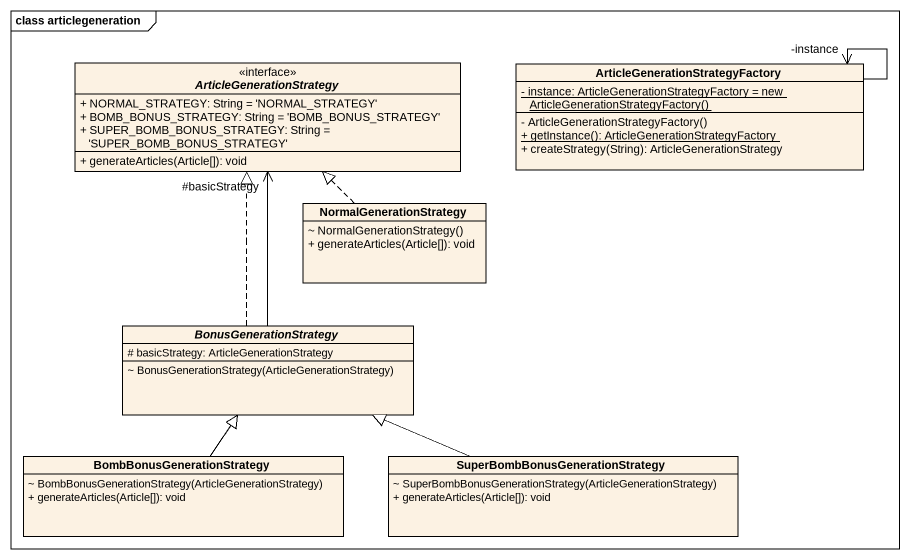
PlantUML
@startuml
mainframe class articlegeneration
hide circle
hide empty members
skinparam classAttributeIconSize 0
interface ArticleGenerationStrategy <<interface>> {
  + NORMAL_STRATEGY: String = 'NORMAL_STRATEGY'
  + BOMB_BONUS_STRATEGY: String = 'BOMB_BONUS_STRATEGY'
  + SUPER_BOMB_BONUS_STRATEGY: String = 'SUPER_BOMB_BONUS_STRATEGY'
  + generateArticles(Article[]): void
}
class "ArticleGenerationStrategyFactory" as ArticleGenerationStrategyFac {
  {static} {field} - instance: ArticleGenerationStrategyFactory = new ArticleGenerationStrategyFactory()
  - ArticleGenerationStrategyFactory()
  {static} + getInstance(): ArticleGenerationStrategyFactory
  + createStrategy(String): ArticleGenerationStrategy
}
class NormalGenerationStrategy {
  ~ NormalGenerationStrategy()
  + generateArticles(Article[]): void
}
abstract class BonusGenerationStrategy {
  # basicStrategy: ArticleGenerationStrategy
  ~ BonusGenerationStrategy(ArticleGenerationStrategy)
}
class BombBonusGenerationStrategy {
  ~ BombBonusGenerationStrategy(ArticleGenerationStrategy)
  + generateArticles(Article[]): void
}
class "SuperBombBonusGenerationStrategy" as SuperBombBonusGenerationStra {
  ~ SuperBombBonusGenerationStrategy(ArticleGenerationStrategy)
  + generateArticles(Article[]): void
}
ArticleGenerationStrategyFac --> "-instance" ArticleGenerationStrategyFac
NormalGenerationStrategy .up.|> ArticleGenerationStrategy
BonusGenerationStrategy -up-> "#basicStrategy" ArticleGenerationStrategy
BonusGenerationStrategy .up.|> ArticleGenerationStrategy
BombBonusGenerationStrategy -up-|> BonusGenerationStrategy
SuperBombBonusGenerationStra -left-|> BonusGenerationStrategy
@enduml
